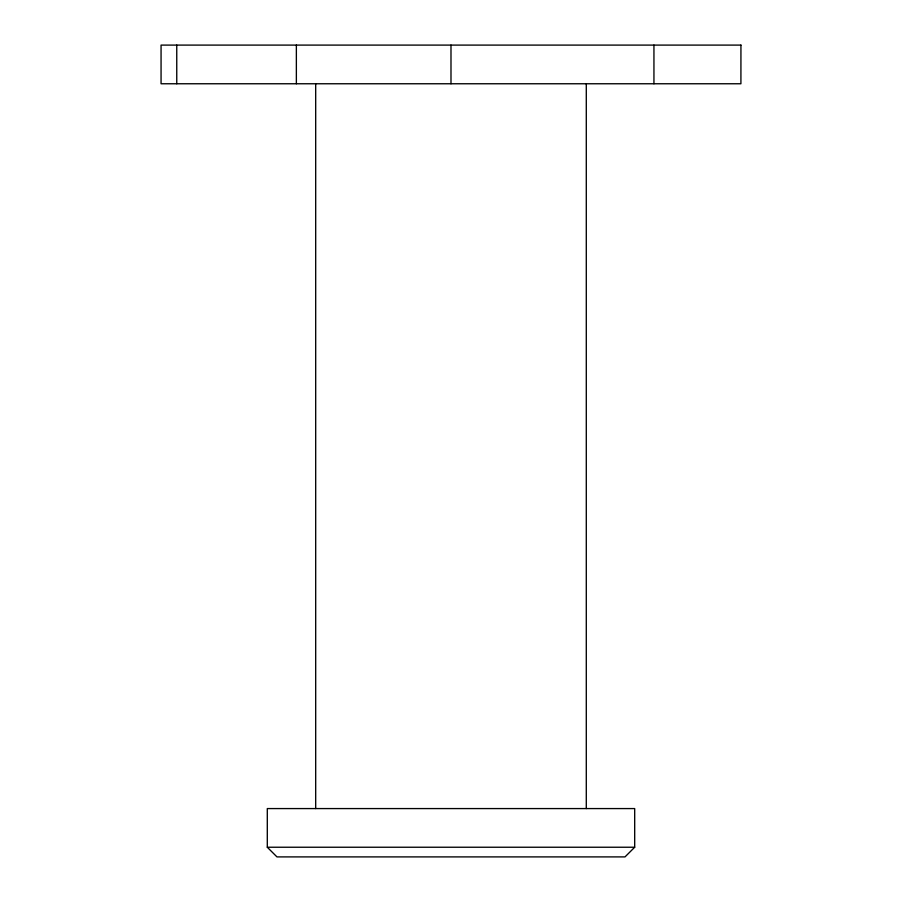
<?xml version="1.0" encoding="UTF-8"?>
<svg xmlns="http://www.w3.org/2000/svg" width="902" height="902" viewBox="0 0 902 902"><rect width="100%" height="100%" fill="white"/><g stroke="black" fill="none" stroke-linecap="round" stroke-linejoin="round"><path stroke-width="1.35" d="M634.692 847.237L625.007 856.9L276.97 856.9L267.296 847.237L267.296 808.575L634.692 808.575L634.692 847.237L267.296 847.237M653.939 45.1L653.939 83.762M586.289 83.942L586.289 808.575M450.989 45.1L450.989 83.762M315.689 83.942L315.689 808.575M296.363 45.1L296.363 83.762M176.758 45.1L176.758 83.762M740.937 45.1L161.063 45.1L161.063 83.762L740.914 83.762L740.937 45.1"/></g></svg>
